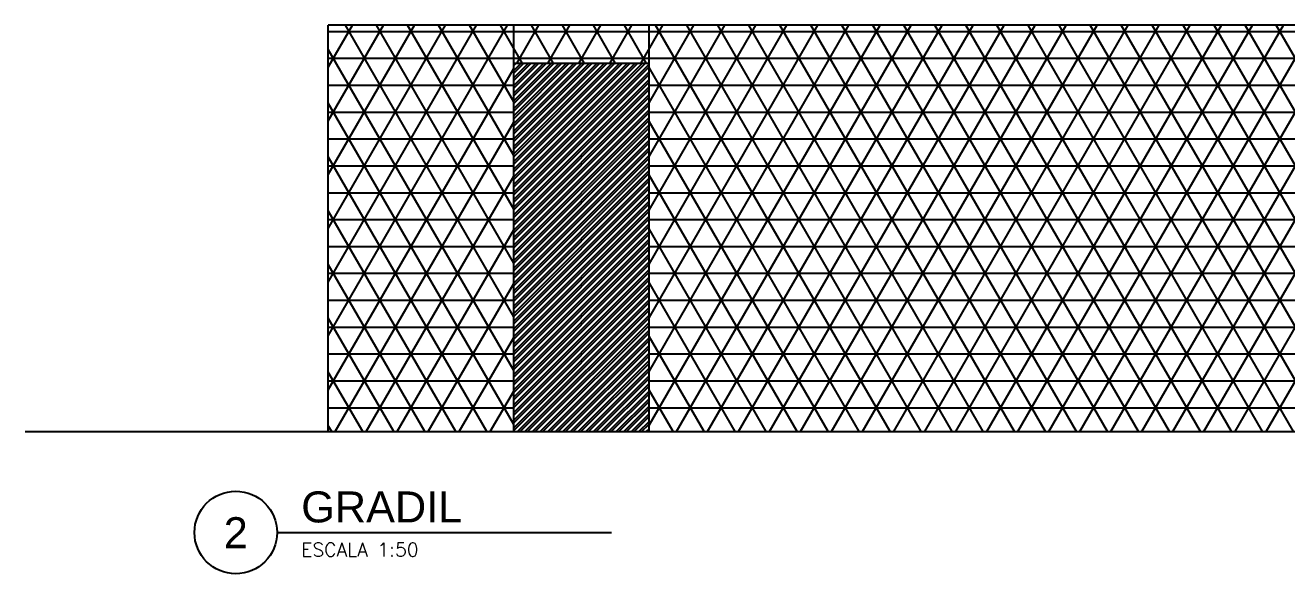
# Model space of a CAD drawing. Header units: metres. Extents: x 13415 to 21618, y 7657 to 10396.
# Drawn here: x 17309 to 18054, y 9772 to 10096 of the extents above; entities that cross this region are included whole.
import ezdxf
from ezdxf.enums import TextEntityAlignment as Align

# ---------------------------------------------------------------- set-up
doc = ezdxf.new("R2010")
doc.units = ezdxf.units.M
doc.header["$LTSCALE"] = 0.2
for name, color, linetype in [('02', 2, 'Continuous'), ('04', 4, 'Continuous'), ('06', 6, 'Continuous'), ('ARQ-SÍMBOLOS', 2, 'Continuous'), ('ARQ-TEXTO2', 2, 'Continuous'), ('ARQ-TEXTO4', 4, 'Continuous')]:
    doc.layers.add(name, color=color, linetype=linetype)
doc.styles.add('arial', font='arial.ttf')
doc.styles.add('ROMANS', font='romans.shx')

# ---------------------------------------------------------------- blocks, each defined once
blk = doc.blocks.new('*U120')
at = {"layer": 'ARQ-SÍMBOLOS'}
blk.add_line((0.6, 0), (5.458, 0), dxfattribs=at)
blk.add_circle((0, 0), 0.6, dxfattribs=at)
at = {"layer": 'ARQ-TEXTO2', "style": 'ROMANS'}
blk.add_attdef('ESCALA1', text='', height=0.2, dxfattribs=at).set_placement((0.951, -0.149), align=Align.TOP_LEFT)
at = {"layer": 'ARQ-TEXTO4', "style": 'arial'}
blk.add_attdef('TITULODODESENHO', (0.951, 0.146), '', height=0.45, dxfattribs=at)
blk.add_attdef('0', text='', height=0.45, dxfattribs=at).set_placement((0, 0), align=Align.MIDDLE)

msp = doc.modelspace()

# ---------------------------------------------------------------- hatches: boundary and pattern name
at = {"layer": '02', "true_color": 0xfdca91}
h = msp.add_hatch(dxfattribs=at)
h.set_pattern_fill('NET3', color=31, scale=5)
h.set_pattern_definition([(0, (-6513.428, 2853.256), (0, 15.875), []), (60, (-6513.428, 2853.256), (-13.748153, 7.9375), []), (120, (-6513.428, 2853.256), (-13.748153, -7.9375), [])])
h.paths.add_polyline_path([(18112.879, 10073.415), (18112.879, 10095.915), (17677.34, 10095.915), (17677.34, 10073.415), (17677.34, 9855.915), (18112.879, 9855.915)])
h.paths.add_polyline_path([(17597.34, 10073.415), (17597.34, 10095.915), (17487.846, 10095.915), (17487.846, 9855.915), (17597.34, 9855.915)])
h.paths.add_polyline_path([(17677.34, 10095.915), (17597.34, 10095.915), (17597.34, 10073.415), (17677.34, 10073.415)])
h.paths.add_polyline_path([(18462.879, 10095.915), (18112.879, 10095.915), (18112.879, 10073.415), (18462.879, 10073.415)])
h.paths.add_polyline_path([(18487.846, 10095.915), (18462.879, 10095.915), (18462.879, 10073.415), (18462.879, 9855.915), (18487.846, 9855.915)])
h.paths.add_polyline_path([(18462.879, 10032.222), (18462.879, 10074.179), (18461.883, 10074.179), (18461.883, 10032.222)])
at = {"layer": '02', "true_color": 0xfed4aa}
h = msp.add_hatch(dxfattribs=at)
h.set_pattern_fill('STEEL', color=41)
h.set_pattern_definition([(45, (-6513.4284, 2853.2562), (-2.24506403, 2.24506403), []), (45, (-6513.4284, 2854.8437), (-2.24506403, 2.24506403), [])])
h.paths.add_polyline_path([(17677.34, 10073.415), (17597.34, 10073.415), (17597.34, 9855.915), (17677.34, 9855.915)])
h.paths.add_polyline_path([(18462.879, 10073.415), (18112.879, 10073.415), (18112.879, 9855.915), (18462.879, 9855.915)])

# ---------------------------------------------------------------- linework, layer by layer
at = {"layer": '04'}
for p, q in [((17487.846, 9855.915), (17487.846, 10095.915)), ((18487.846, 10095.915), (17487.846, 10095.915)), ((17597.34, 10073.415), (17597.34, 10095.915)), ((17677.34, 10073.415), (17677.34, 10095.915)), ((17597.34, 9855.915), (17597.34, 10073.415)), ((17677.34, 10073.415), (17597.34, 10073.415)), ((17677.34, 9855.915), (17677.34, 10073.415))]:
    msp.add_line(p, q, dxfattribs=at)
at = {"layer": '06'}
msp.add_line((17308.794, 9855.915), (18673.932, 9855.915), dxfattribs=at)

# ---------------------------------------------------------------- block references
at = {"layer": 'ARQ-SÍMBOLOS', "xscale": 40.65147190026983, "yscale": 40.65147190026983, "zscale": 40.65147190026983}
msp.add_blockref('*U120', (17433.174, 9796.347), dxfattribs=at).add_auto_attribs({'ESCALA1': 'ESCALA 1:50', '0': '2', 'TITULODODESENHO': 'GRADIL'})

doc.saveas('drawing.dxf')
